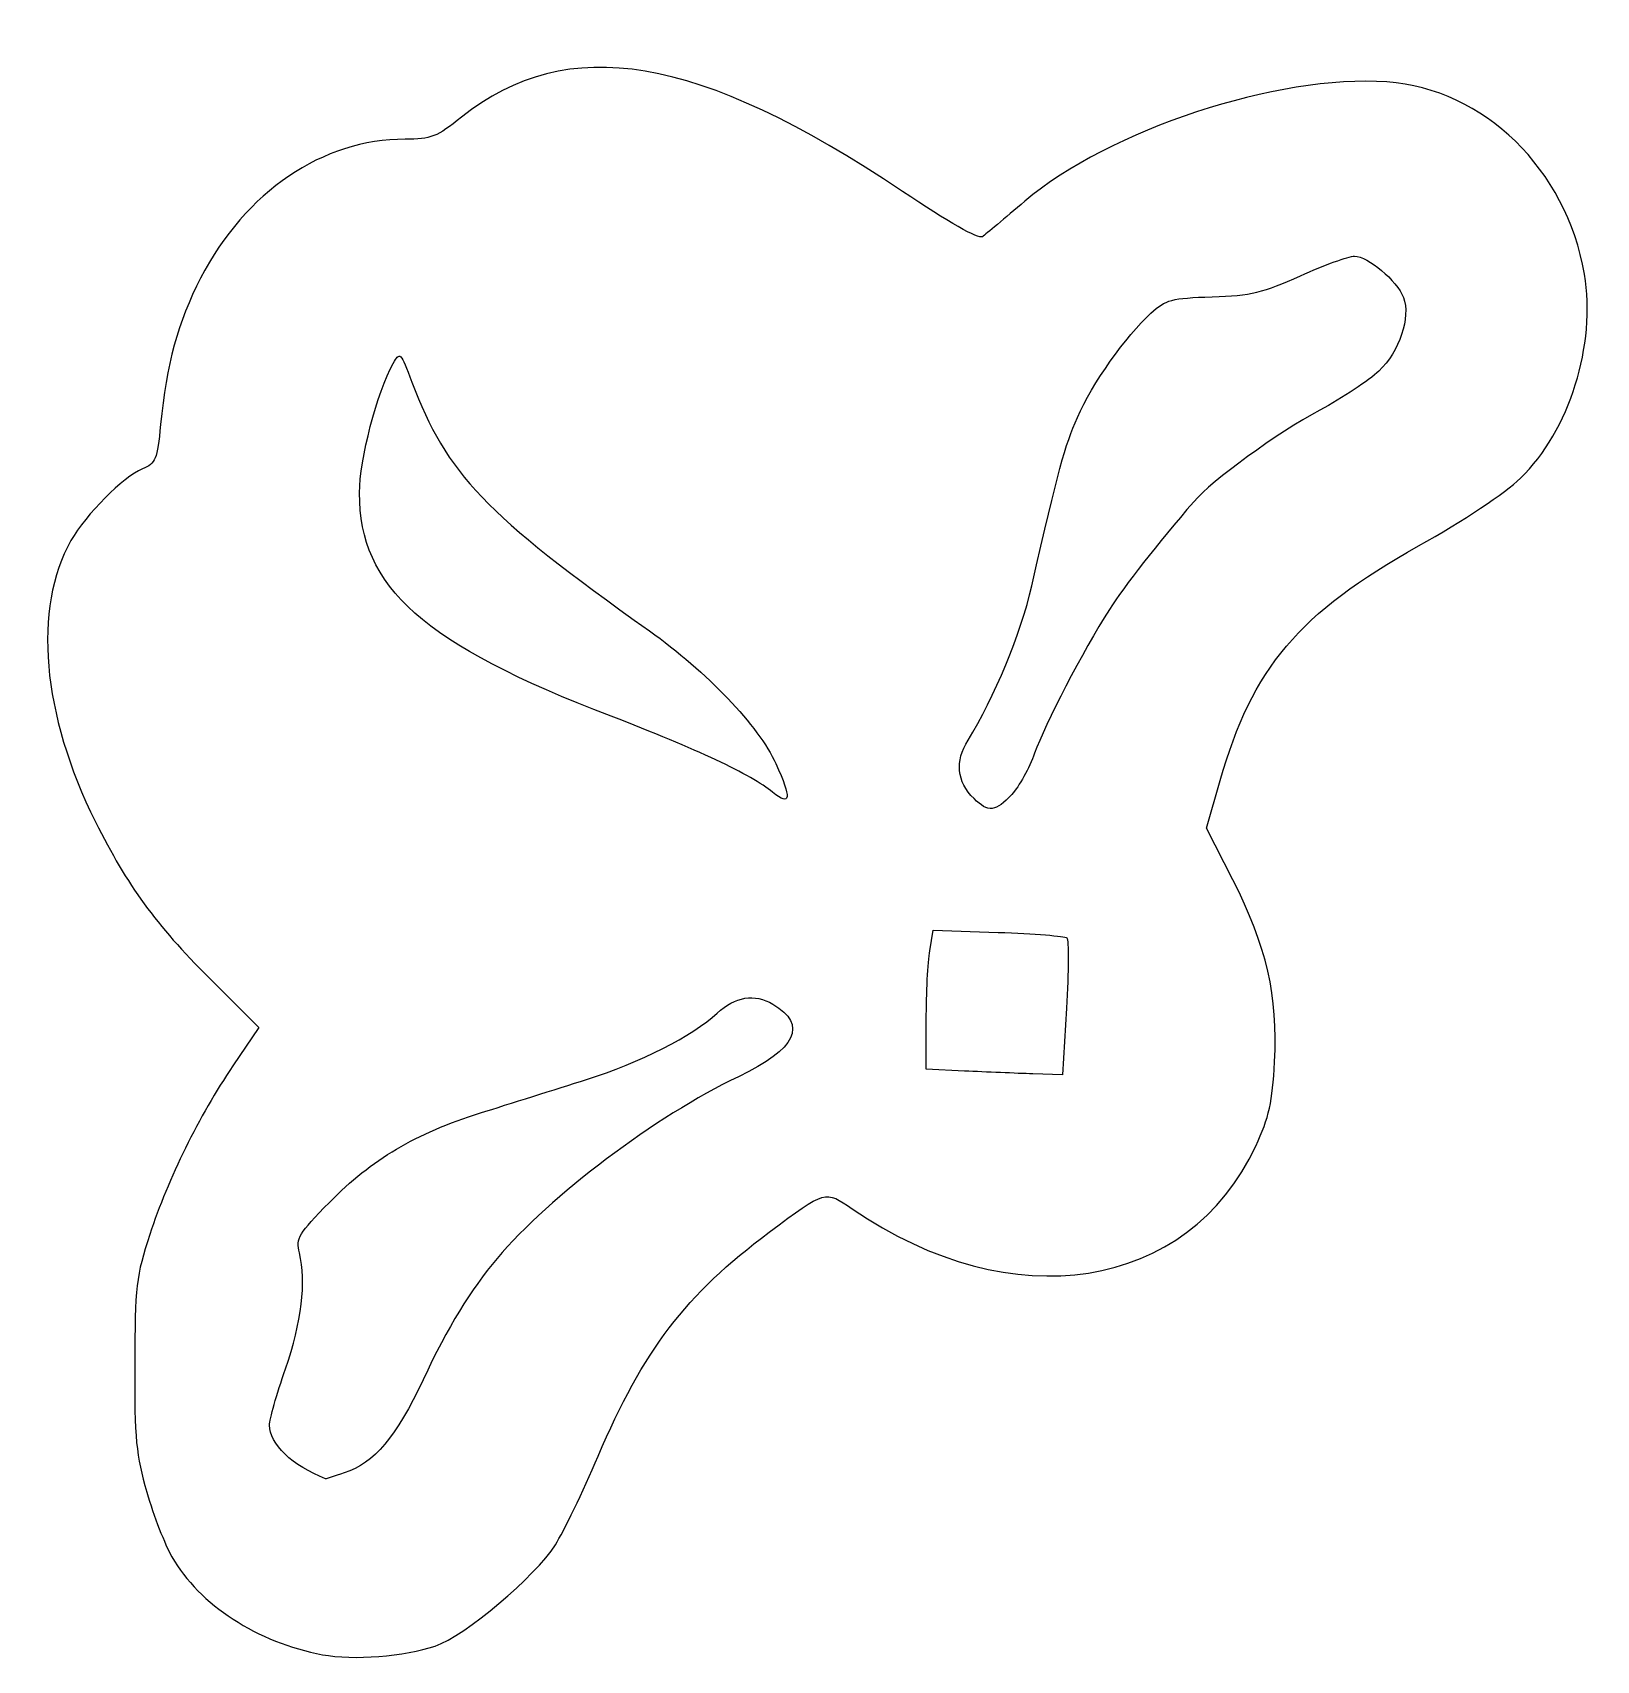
# Model space of a CAD drawing. Header units: centimetres. Extents: x -2.34 to 1.13, y 4.13 to 7.75.
import ezdxf

# ---------------------------------------------------------------- set-up
doc = ezdxf.new("R2010")
doc.units = ezdxf.units.CM
doc.header["$MEASUREMENT"] = 0
doc.layers.add('Layer 1', color=7, linetype='Continuous')

msp = doc.modelspace()

# ---------------------------------------------------------------- linework, layer by layer
at = {"layer": 'Layer 1', "color": 56}
for points, knots in [([(-1.69738, 4.14317), (-1.84208, 4.17023), (-1.97084, 4.2539), (-2.03219, 4.36075), (-2.03219, 4.36075), (-2.04762, 4.38763), (-2.07265, 4.45218), (-2.08781, 4.5042), (-2.08781, 4.5042), (-2.11181, 4.58654), (-2.1153, 4.62327), (-2.11476, 4.78794), (-2.11476, 4.78794), (-2.11419, 4.96238), (-2.11158, 4.98491), (-2.08118, 5.07758), (-2.08118, 5.07758), (-2.04033, 5.20208), (-1.972, 5.34075), (-1.89651, 5.45235), (-1.89651, 5.45235), (-1.89651, 5.45235), (-1.83893, 5.53747), (-1.83893, 5.53747), (-1.83893, 5.53747), (-1.83893, 5.53747), (-1.94884, 5.64741), (-1.94884, 5.64741), (-1.94884, 5.64741), (-2.06879, 5.76741), (-2.13034, 5.852), (-2.20185, 5.99513), (-2.20185, 5.99513), (-2.32113, 6.23388), (-2.34184, 6.47061), (-2.25654, 6.62039), (-2.25654, 6.62039), (-2.22294, 6.67938), (-2.14051, 6.76219), (-2.09764, 6.78002), (-2.09764, 6.78002), (-2.06785, 6.79241), (-2.06463, 6.80026), (-2.05722, 6.87836), (-2.05722, 6.87836), (-2.04453, 7.01218), (-2.01867, 7.10681), (-1.96817, 7.20412), (-1.96817, 7.20412), (-1.86813, 7.39693), (-1.6973, 7.51297), (-1.51348, 7.51297), (-1.51348, 7.51297), (-1.45608, 7.51297), (-1.44303, 7.51807), (-1.38795, 7.56203), (-1.38795, 7.56203), (-1.15224, 7.75015), (-0.8615, 7.7012), (-0.40806, 7.39703), (-0.40806, 7.39703), (-0.30588, 7.32849), (-0.23821, 7.29018), (-0.23004, 7.29627), (-0.23004, 7.29627), (-0.22279, 7.30166), (-0.1804, 7.33709), (-0.13584, 7.375), (-0.13584, 7.375), (0.05084, 7.5338), (0.42683, 7.65769), (0.66928, 7.64027), (0.66928, 7.64027), (0.88503, 7.62477), (1.06835, 7.44639), (1.10812, 7.21324), (1.10812, 7.21324), (1.13489, 7.05634), (1.07488, 6.86467), (0.9659, 6.759), (0.9659, 6.759), (0.93201, 6.72614), (0.83882, 6.66421), (0.73951, 6.60857), (0.73951, 6.60857), (0.47297, 6.45922), (0.37, 6.33749), (0.29849, 6.08716), (0.29849, 6.08716), (0.29849, 6.08716), (0.26825, 5.9813), (0.26825, 5.9813), (0.26825, 5.9813), (0.26825, 5.9813), (0.3268, 5.86583), (0.3268, 5.86583), (0.3268, 5.86583), (0.40198, 5.71757), (0.42703, 5.60819), (0.41939, 5.46155), (0.41939, 5.46155), (0.4147, 5.37148), (0.40726, 5.33826), (0.37742, 5.27425), (0.37742, 5.27425), (0.22702, 4.95155), (-0.16428, 4.89052), (-0.51939, 5.13437), (-0.51939, 5.13437), (-0.58048, 5.17632), (-0.57802, 5.17701), (-0.70452, 5.0824), (-0.70452, 5.0824), (-0.88957, 4.94401), (-0.98439, 4.81983), (-1.08475, 4.58448), (-1.08475, 4.58448), (-1.1186, 4.50508), (-1.1612, 4.41653), (-1.17941, 4.3877), (-1.17941, 4.3877), (-1.22454, 4.31625), (-1.38003, 4.18515), (-1.44668, 4.16235), (-1.44668, 4.16235), (-1.51475, 4.13906), (-1.62876, 4.13034), (-1.69738, 4.14317)], [0, 0, 0, 0, 0.030303, 0.030303, 0.030303, 0.030303, 0.0606061, 0.0606061, 0.0606061, 0.0606061, 0.0909091, 0.0909091, 0.0909091, 0.0909091, 0.1212121, 0.1212121, 0.1212121, 0.1212121, 0.1515152, 0.1515152, 0.1515152, 0.1515152, 0.1818182, 0.1818182, 0.1818182, 0.1818182, 0.2121212, 0.2121212, 0.2121212, 0.2121212, 0.2424242, 0.2424242, 0.2424242, 0.2424242, 0.2727273, 0.2727273, 0.2727273, 0.2727273, 0.3030303, 0.3030303, 0.3030303, 0.3030303, 0.3333333, 0.3333333, 0.3333333, 0.3333333, 0.3636364, 0.3636364, 0.3636364, 0.3636364, 0.3939394, 0.3939394, 0.3939394, 0.3939394, 0.4242424, 0.4242424, 0.4242424, 0.4242424, 0.4545455, 0.4545455, 0.4545455, 0.4545455, 0.4848485, 0.4848485, 0.4848485, 0.4848485, 0.5151515, 0.5151515, 0.5151515, 0.5151515, 0.5454545, 0.5454545, 0.5454545, 0.5454545, 0.5757576, 0.5757576, 0.5757576, 0.5757576, 0.6060606, 0.6060606, 0.6060606, 0.6060606, 0.6363636, 0.6363636, 0.6363636, 0.6363636, 0.6666667, 0.6666667, 0.6666667, 0.6666667, 0.6969697, 0.6969697, 0.6969697, 0.6969697, 0.7272727, 0.7272727, 0.7272727, 0.7272727, 0.7575758, 0.7575758, 0.7575758, 0.7575758, 0.7878788, 0.7878788, 0.7878788, 0.7878788, 0.8181818, 0.8181818, 0.8181818, 0.8181818, 0.8484848, 0.8484848, 0.8484848, 0.8484848, 0.8787879, 0.8787879, 0.8787879, 0.8787879, 0.9090909, 0.9090909, 0.9090909, 0.9090909, 0.9393939, 0.9393939, 0.9393939, 0.9393939, 1, 1, 1, 1]), ([(-0.16493, 6.05588), (-0.1486, 6.07376), (-0.12577, 6.11499), (-0.11421, 6.1475), (-0.11421, 6.1475), (-0.09106, 6.21262), (-0.00698, 6.37426), (0.05208, 6.46722), (0.05208, 6.46722), (0.08494, 6.51893), (0.15947, 6.61424), (0.23954, 6.70695), (0.23954, 6.70695), (0.28072, 6.75464), (0.42476, 6.85926), (0.51976, 6.91048), (0.51976, 6.91048), (0.57027, 6.93772), (0.62935, 6.97682), (0.65106, 6.99737), (0.65106, 6.99737), (0.69681, 7.0407), (0.72241, 7.11728), (0.70579, 7.16115), (0.70579, 7.16115), (0.69163, 7.19855), (0.62703, 7.25288), (0.59672, 7.25288), (0.59672, 7.25288), (0.5837, 7.25288), (0.52979, 7.2333), (0.47694, 7.20937), (0.47694, 7.20937), (0.39433, 7.17198), (0.36678, 7.16541), (0.28075, 7.16259), (0.28075, 7.16259), (0.18999, 7.15961), (0.1773, 7.15623), (0.14453, 7.12629), (0.14453, 7.12629), (0.08871, 7.0753), (0.01393, 6.96933), (-0.01901, 6.89454), (-0.01901, 6.89454), (-0.04735, 6.83022), (-0.06064, 6.78108), (-0.12039, 6.5199), (-0.12039, 6.5199), (-0.14458, 6.41413), (-0.20374, 6.27091), (-0.26222, 6.17651), (-0.26222, 6.17651), (-0.29171, 6.12891), (-0.2872, 6.08526), (-0.24881, 6.04671), (-0.24881, 6.04671), (-0.2176, 6.01537), (-0.2002, 6.01727), (-0.16493, 6.05588)], [0, 0, 0, 0, 0.0625, 0.0625, 0.0625, 0.0625, 0.125, 0.125, 0.125, 0.125, 0.1875, 0.1875, 0.1875, 0.1875, 0.25, 0.25, 0.25, 0.25, 0.3125, 0.3125, 0.3125, 0.3125, 0.375, 0.375, 0.375, 0.375, 0.4375, 0.4375, 0.4375, 0.4375, 0.5, 0.5, 0.5, 0.5, 0.5625, 0.5625, 0.5625, 0.5625, 0.625, 0.625, 0.625, 0.625, 0.6875, 0.6875, 0.6875, 0.6875, 0.75, 0.75, 0.75, 0.75, 0.8125, 0.8125, 0.8125, 0.8125, 0.875, 0.875, 0.875, 0.875, 1, 1, 1, 1]), ([(-0.68948, 6.1246), (-0.72743, 6.20784), (-0.84298, 6.32916), (-0.97064, 6.41982), (-0.97064, 6.41982), (-1.33597, 6.67926), (-1.42101, 6.76838), (-1.49863, 6.97308), (-1.49863, 6.97308), (-1.52394, 7.03982), (-1.52527, 7.04115), (-1.54021, 7.01446), (-1.54021, 7.01446), (-1.57595, 6.95062), (-1.61496, 6.80036), (-1.61496, 6.72652), (-1.61496, 6.72652), (-1.61496, 6.51581), (-1.47328, 6.39), (-1.05566, 6.22987), (-1.05566, 6.22987), (-0.86603, 6.15716), (-0.74372, 6.09967), (-0.69654, 6.06106), (-0.69654, 6.06106), (-0.65605, 6.02793), (-0.65396, 6.04671), (-0.68948, 6.1246)], [0, 0, 0, 0, 0.125, 0.125, 0.125, 0.125, 0.25, 0.25, 0.25, 0.25, 0.375, 0.375, 0.375, 0.375, 0.5, 0.5, 0.5, 0.5, 0.625, 0.625, 0.625, 0.625, 0.75, 0.75, 0.75, 0.75, 1, 1, 1, 1]), ([(-0.04324, 5.58077), (-0.03855, 5.66245), (-0.03812, 5.73271), (-0.04228, 5.73689), (-0.04228, 5.73689), (-0.04645, 5.74107), (-0.11509, 5.74668), (-0.19482, 5.74934), (-0.19482, 5.74934), (-0.19482, 5.74934), (-0.33978, 5.75419), (-0.33978, 5.75419), (-0.33978, 5.75419), (-0.33978, 5.75419), (-0.3473, 5.70849), (-0.3473, 5.70849), (-0.3473, 5.70849), (-0.35143, 5.68335), (-0.35488, 5.61381), (-0.35495, 5.55395), (-0.35495, 5.55395), (-0.35495, 5.55395), (-0.35508, 5.44511), (-0.35508, 5.44511), (-0.35508, 5.44511), (-0.35508, 5.44511), (-0.26971, 5.44103), (-0.26971, 5.44103), (-0.26971, 5.44103), (-0.22276, 5.43878), (-0.15452, 5.43589), (-0.11806, 5.4346), (-0.11806, 5.4346), (-0.11806, 5.4346), (-0.05177, 5.43225), (-0.05177, 5.43225), (-0.05177, 5.43225), (-0.05177, 5.43225), (-0.04324, 5.58077), (-0.04324, 5.58077)], [0, 0, 0, 0, 0.0909091, 0.0909091, 0.0909091, 0.0909091, 0.1818182, 0.1818182, 0.1818182, 0.1818182, 0.2727273, 0.2727273, 0.2727273, 0.2727273, 0.3636364, 0.3636364, 0.3636364, 0.3636364, 0.4545455, 0.4545455, 0.4545455, 0.4545455, 0.5454545, 0.5454545, 0.5454545, 0.5454545, 0.6363636, 0.6363636, 0.6363636, 0.6363636, 0.7272727, 0.7272727, 0.7272727, 0.7272727, 0.8181818, 0.8181818, 0.8181818, 0.8181818, 1, 1, 1, 1]), ([(-1.64909, 4.54717), (-1.58176, 4.56972), (-1.53362, 4.6266), (-1.47361, 4.7545), (-1.47361, 4.7545), (-1.41833, 4.87232), (-1.36877, 4.95364), (-1.3092, 5.02426), (-1.3092, 5.02426), (-1.19208, 5.16312), (-0.95582, 5.3411), (-0.77275, 5.42839), (-0.77275, 5.42839), (-0.64361, 5.48996), (-0.61815, 5.54348), (-0.696, 5.58965), (-0.696, 5.58965), (-0.73682, 5.61386), (-0.77965, 5.60693), (-0.81982, 5.56961), (-0.81982, 5.56961), (-0.87416, 5.51915), (-0.99142, 5.4596), (-1.11036, 5.42208), (-1.11036, 5.42208), (-1.17742, 5.40092), (-1.28351, 5.36749), (-1.34613, 5.3478), (-1.34613, 5.3478), (-1.49086, 5.30227), (-1.587, 5.24533), (-1.68184, 5.14896), (-1.68184, 5.14896), (-1.75054, 5.07915), (-1.75629, 5.06947), (-1.74848, 5.03665), (-1.74848, 5.03665), (-1.7329, 4.97123), (-1.74351, 4.88319), (-1.77954, 4.77879), (-1.77954, 4.77879), (-1.79911, 4.72207), (-1.81512, 4.66574), (-1.81512, 4.6536), (-1.81512, 4.6536), (-1.81512, 4.61172), (-1.76423, 4.56305), (-1.6903, 4.53422), (-1.6903, 4.53422), (-1.68965, 4.53397), (-1.67111, 4.53979), (-1.64909, 4.54717)], [0, 0, 0, 0, 0.0714286, 0.0714286, 0.0714286, 0.0714286, 0.1428571, 0.1428571, 0.1428571, 0.1428571, 0.2142857, 0.2142857, 0.2142857, 0.2142857, 0.2857143, 0.2857143, 0.2857143, 0.2857143, 0.3571429, 0.3571429, 0.3571429, 0.3571429, 0.4285714, 0.4285714, 0.4285714, 0.4285714, 0.5, 0.5, 0.5, 0.5, 0.5714286, 0.5714286, 0.5714286, 0.5714286, 0.6428571, 0.6428571, 0.6428571, 0.6428571, 0.7142857, 0.7142857, 0.7142857, 0.7142857, 0.7857143, 0.7857143, 0.7857143, 0.7857143, 0.8571429, 0.8571429, 0.8571429, 0.8571429, 1, 1, 1, 1])]:
    msp.add_open_spline(points, degree=3, knots=knots, dxfattribs=at)

doc.saveas('drawing.dxf')
